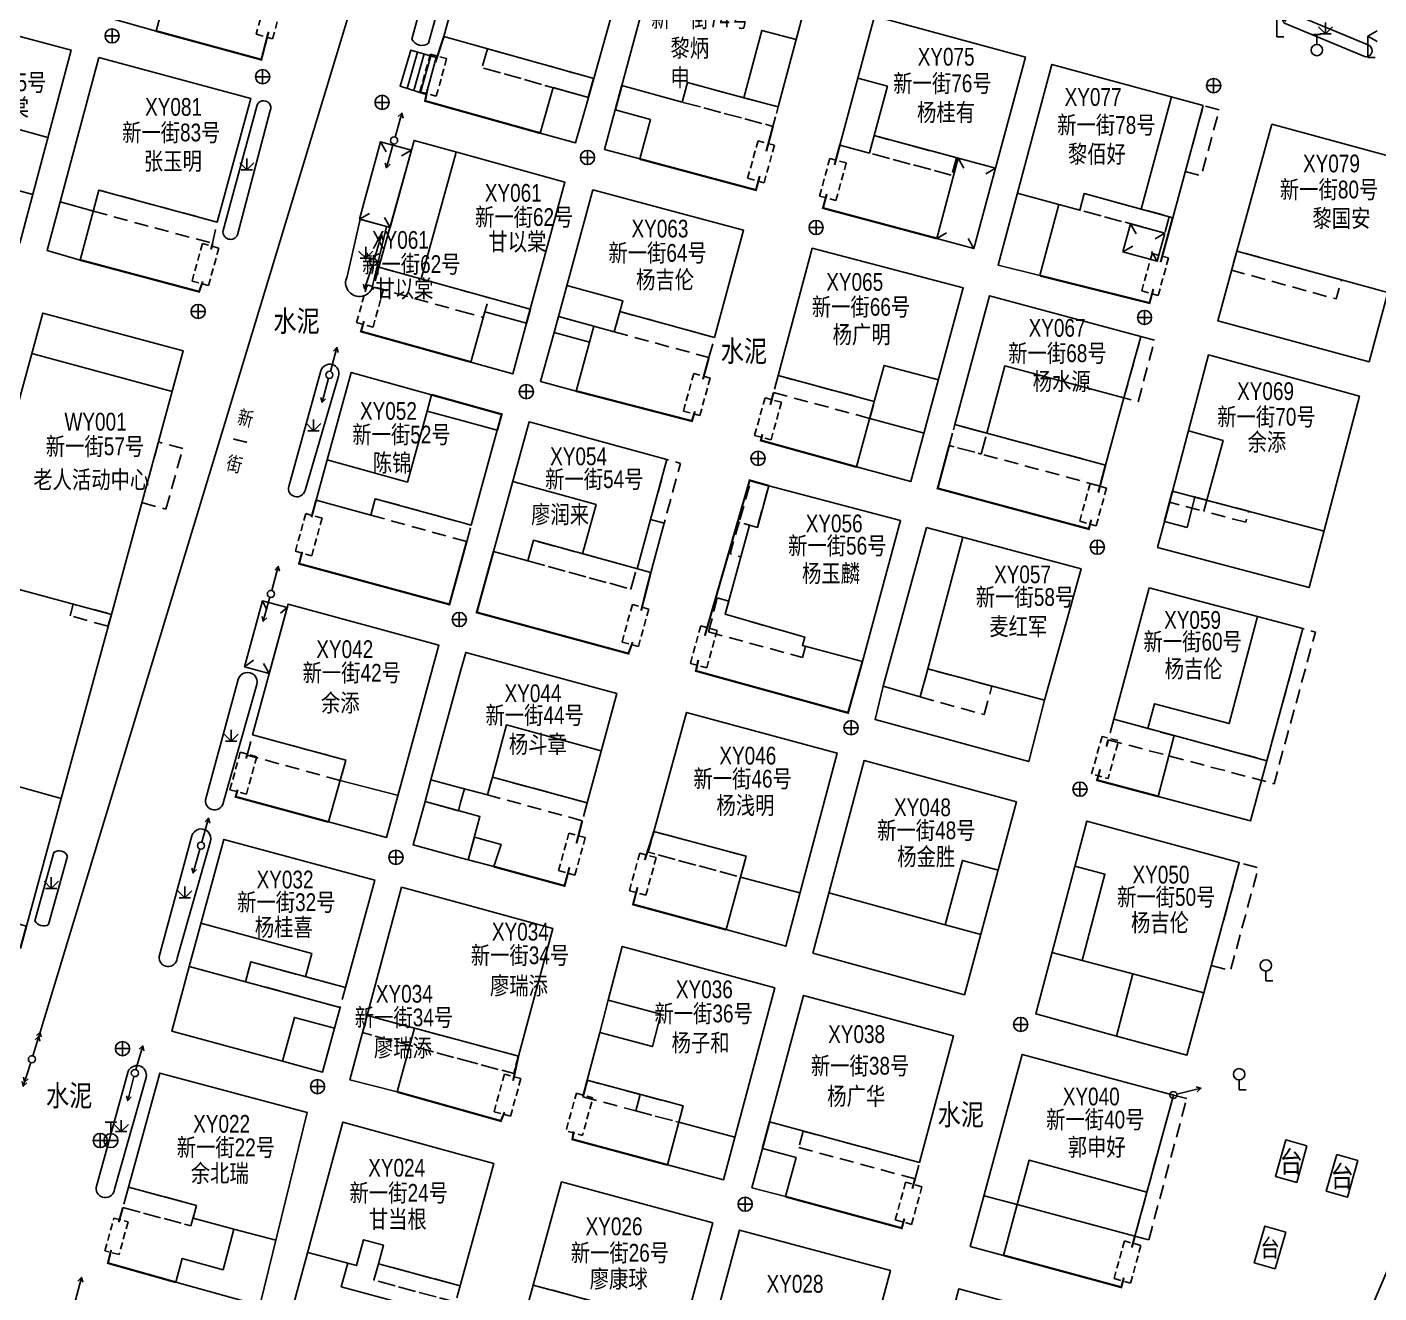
# Model space of a CAD drawing. Extents: x 396500 to 398250, y 1005980 to 1008200.
# Drawn here: x 396969.4 to 397064.8, y 1006210.1 to 1006299.3 of the extents above; entities that cross this region are included whole.
import ezdxf
from ezdxf.enums import TextEntityAlignment as Align

# ---------------------------------------------------------------- set-up
doc = ezdxf.new("R2010")
doc.units = 0
doc.header["$LTSCALE"] = 0.5
for name, pattern in [('X32', [1.5, 1, -0.5]), ('X39', [3, 2.5, -0.5]), ('X5', [3, 2, -1])]:
    doc.linetypes.add(name, pattern=pattern)
doc.layers.get('0').update_dxf_attribs({"linetype": 'CONTINUOUS'})
doc.layers.add('ASSIST', color=7, linetype='CONTINUOUS', plot=False)
for name, color, linetype in [('DLDW', 11, 'CONTINUOUS'), ('DLSS', 4, 'CONTINUOUS'), ('GXYZ', 2, 'CONTINUOUS'), ('JMD', 6, 'CONTINUOUS'), ('ZBTZ', 3, 'CONTINUOUS'), ('权属人', 160, 'CONTINUOUS'), ('编号', 90, 'CONTINUOUS'), ('门牌号', 1, 'CONTINUOUS')]:
    doc.layers.add(name, color=color, linetype=linetype)
doc.styles.add('细等线体', font='长等线体_0.TTF', dxfattribs={"width": 0.8})
doc.linetypes.add('1161', pattern='A,0,[149,AAA.SHX,S=0.15,R=0,X=0,Y=0],-1.6', length=1.6)
doc.linetypes.add('443', pattern='A,5,[169,AAA.SHX,S=0.83,R=0,X=0,Y=0],5', length=10)

# ---------------------------------------------------------------- blocks, each defined once
blk = doc.blocks.new('gc043')
for p, q in [((-1, 0), (1, 0)), ((0, -1), (0, 1))]:
    blk.add_line(p, q)
blk.add_circle((0, 0), 1)
blk = doc.blocks.new('gc133')
for p, q in [((-0.8, 2.6), (0.8, 2.6)), ((0, 1), (0, 2.6)), ((-1, 0), (1, 0))]:
    blk.add_line(p, q)
blk.add_circle((0, 0), 1)
blk = doc.blocks.new('gc013b')
at = {"linetype": 'Continuous'}
blk.add_line((0.5, 0), (4, 0), dxfattribs=at)
at = {"linetype": 'Continuous', "flags": 128}
blk.add_lwpolyline([(3.39, 0.35), (4, 0), (3.39, -0.35)], dxfattribs=at)
blk = doc.blocks.new('gc170')
at = {"linetype": 'Continuous'}
blk.add_circle((0, 0), 0.5, dxfattribs=at)
blk = doc.blocks.new('gc013a')
at = {"linetype": 'Continuous'}
blk.add_line((0.5, 0), (4, 0), dxfattribs=at)
at = {"linetype": 'Continuous', "flags": 128}
for points in [[(2.77, 0.35), (3.38, 0), (2.77, -0.35)], [(3.39, 0.35), (4, 0), (3.39, -0.35)]]:
    blk.add_lwpolyline(points, dxfattribs=at)
blk = doc.blocks.new('gc124')
for p, q in [((-1, 1), (0, 0)), ((-0.8, 0), (0.8, 0)), ((0, 0), (0, 1.6)), ((0, 0), (1, 1))]:
    blk.add_line(p, q)
blk = doc.blocks.new('gc134')
for p, q in [((-0.5, 2.2), (0.5, 2.2)), ((0, 0.8), (0, 2.2))]:
    blk.add_line(p, q)
blk.add_circle((0, 0), 0.8)
blk = doc.blocks.new('gc052')
for p, q in [((0, 3), (1.3, 3.75)), ((0, 3), (1.3, 2.25)), ((0, 0), (0, 3)), ((1, 0), (0, 0))]:
    blk.add_line(p, q)
blk = doc.blocks.new('gc145')
for p, q in [((0, 0), (0, 1.4)), ((1, 0), (0, 0))]:
    blk.add_line(p, q)
blk.add_circle((0, 2.2), 0.8)

msp = doc.modelspace()

# ---------------------------------------------------------------- linework, layer by layer
at = {"layer": 'ASSIST', "linetype": 'Continuous', "flags": 128}
msp.add_lwpolyline([(396997.567, 1006294.602), (396995.743, 1006295.169), (396996.493, 1006297.72), (396998.277, 1006297.204)], close=True, dxfattribs=at)
msp.add_lwpolyline([(397076.396, 1006254.364), (397075.329, 1006241.507), (397074.075, 1006235.675), (397071.028, 1006224.946), (397060.411, 1006200)], dxfattribs=at)
at = {"layer": 'DLDW', "linetype": 'Continuous', "flags": 128}
for points in [[(397059.702, 1006220.456), (397058.212, 1006220.87), (397057.492, 1006218.277), (397058.985, 1006217.863)], [(397061.821, 1006219.841), (397061.072, 1006217.252), (397062.562, 1006216.821), (397063.294, 1006219.415)], [(397057.475, 1006211.768), (397055.984, 1006212.199), (397056.733, 1006214.788), (397058.207, 1006214.362)]]:
    msp.add_lwpolyline(points, close=True, dxfattribs=at)
at = {"layer": 'GXYZ', "linetype": 'Continuous'}
msp.add_line((396970.332, 1006228.468), (396995.579, 1006311.724), dxfattribs=at)
at = {"layer": 'JMD', "linetype": 'Continuous'}
for p, q in [((396995.743, 1006295.169), (396996.493, 1006297.72)), ((396996.221, 1006295.021), (396996.96, 1006297.585)), ((396996.698, 1006294.872), (396997.427, 1006297.45)), ((396997.176, 1006294.724), (396997.894, 1006297.315)), ((396994.355, 1006291.255), (396994.751, 1006290.56)), ((396996.521, 1006290.656), (396995.825, 1006290.261)), ((397035.105, 1006290.096), (397035.505, 1006289.403)), ((397037.738, 1006289.389), (397037.045, 1006288.99)), ((396992.872, 1006285.811), (396993.567, 1006286.207)), ((396995.016, 1006285.218), (396994.622, 1006285.914)), ((397033.588, 1006284.441), (397034.281, 1006284.84)), ((397047.259, 1006285.471), (397047.656, 1006284.777)), ((397049.681, 1006284.813), (397048.987, 1006284.415)), ((397036.211, 1006283.731), (397035.812, 1006284.425)), ((397046.721, 1006283.493), (397047.415, 1006283.89)), ((397049.143, 1006282.834), (397048.746, 1006283.528)), ((396986.01, 1006258.88), (396986.27, 1006258.349)), ((396987.752, 1006258.408), (396987.285, 1006258.018)), ((396984.739, 1006254.238), (396985.394, 1006254.697)), ((396986.492, 1006253.762), (396986.094, 1006254.457))]:
    msp.add_line(p, q, dxfattribs=at)
at = {"layer": 'JMD', "linetype": 'Continuous', "flags": 128}
for points in [[(396978.784, 1006313.569), (396975.261, 1006299.972), (396978.508, 1006299.069), (396979.74, 1006303.657), (396980.378, 1006303.486), (396980.641, 1006304.436), (396987.446, 1006302.614), (396989.437, 1006310.738)], [(397011.372, 1006295.227), (397015.629, 1006294.058), (397015.999, 1006295.434), (397019.985, 1006294.363), (397022.399, 1006293.714), (397023.672, 1006298.469), (397024.455, 1006301.394), (397013.791, 1006304.231)], [(396961.85, 1006300.568), (396960.616, 1006296.128), (396961.775, 1006295.819), (396960.439, 1006291.011), (396967.026, 1006289.243), (396965.86, 1006284.9), (396968.89, 1006284.099), (396972.521, 1006297.727)], [(397028.022, 1006295.735), (397026.752, 1006291.03), (397028.837, 1006290.465), (397029.168, 1006291.692), (397037.738, 1006289.389), (397039.861, 1006297.232), (397029.202, 1006300.108)], [(396974.474, 1006297.207), (396970.821, 1006283.582), (396973.158, 1006282.92), (396974.474, 1006287.851), (396982.824, 1006285.592), (396985.185, 1006294.32)], [(397052.391, 1006293.822), (397050.237, 1006285.905), (397043.998, 1006287.602), (397043.685, 1006286.444), (397042.212, 1006286.839), (397040.865, 1006281.819), (397037.912, 1006282.563), (397041.709, 1006296.713)], [(397006.515, 1006295.078), (397009.008, 1006294.38), (397008.113, 1006291.189), (397005.615, 1006291.868)], [(397013.393, 1006292.826), (397010.91, 1006293.508), (397010.158, 1006290.708), (397012.63, 1006290.047)], [(397057.224, 1006292.505), (397067.862, 1006289.613), (397065.412, 1006280.621), (397054.761, 1006283.551)], [(397017.911, 1006277.458), (397011.223, 1006279.284), (397010.835, 1006277.861), (397006.894, 1006278.937), (397009.329, 1006287.859), (397019.96, 1006285.02)], [(397047.259, 1006285.471), (397049.681, 1006284.813), (397049.143, 1006282.834), (397046.721, 1006283.493)], [(397022.395, 1006274.772), (397029.182, 1006272.939), (397027.936, 1006268.325), (397031.768, 1006267.306), (397035.457, 1006280.959), (397024.806, 1006283.75)], [(397065.412, 1006280.621), (397064.085, 1006275.747), (397053.408, 1006278.636), (397054.761, 1006283.551)], [(397034.862, 1006271.313), (397037.122, 1006270.706), (397045.494, 1006268.457), (397046.797, 1006273.193), (397047.991, 1006277.532), (397037.303, 1006280.401)], [(396965.451, 1006260.59), (396975.367, 1006257.928), (396980.427, 1006276.518), (396970.512, 1006279.174)], [(397004.642, 1006278.461), (397001.705, 1006279.275), (397000.721, 1006275.726), (397003.669, 1006274.891)], [(397009.388, 1006278.256), (397009.081, 1006277.132), (397006.587, 1006277.813), (397006.894, 1006278.937)], [(397006.587, 1006277.813), (397009.081, 1006277.132), (397008.138, 1006273.679), (397005.639, 1006274.34)], [(397050.216, 1006266.607), (397051.807, 1006266.19), (397051.249, 1006264.062), (397049.653, 1006264.48), (397049.167, 1006262.644), (397059.873, 1006259.829), (397063.406, 1006273.314), (397052.763, 1006276.23)], [(397013.413, 1006260.882), (397005.129, 1006263.158), (397004.731, 1006261.708), (397002.32, 1006262.37), (397004.83, 1006271.505), (397014.551, 1006268.842), (397013.395, 1006264.621), (397014.359, 1006264.356)], [(397021.731, 1006267), (397020.931, 1006264.064), (397020.375, 1006264.216), (397018.656, 1006257.941), (397024.279, 1006256.321), (397024.112, 1006255.741), (397028.347, 1006254.612), (397031.039, 1006264.559)], [(397032.87, 1006264.047), (397029.816, 1006252.875), (397032.417, 1006252.109), (397032.949, 1006254.091), (397041.199, 1006251.874), (397043.777, 1006261.137)], [(397048.585, 1006259.801), (397046.077, 1006250.531), (397050.35, 1006249.375), (397049.215, 1006245.089), (397055.722, 1006243.364), (397059.421, 1006256.933)], [(396985.316, 1006249.429), (396991.909, 1006247.647), (396990.665, 1006243.293), (396994.765, 1006242.198), (396998.471, 1006255.755), (396987.819, 1006258.655)], [(397029.816, 1006252.875), (397029.233, 1006250.514), (397040.083, 1006247.548), (397041.199, 1006251.874), (397032.949, 1006254.091), (397032.417, 1006252.109)], [(397013.633, 1006242.612), (397020.137, 1006240.879), (397018.731, 1006235.695), (397022.938, 1006234.526), (397026.569, 1006248.149), (397015.93, 1006251.019)], [(396960.062, 1006243.982), (396961.109, 1006247.92), (396971.823, 1006244.946), (396969.362, 1006235.934), (396965.494, 1006236.99), (396965.826, 1006238.207), (396959.022, 1006240.066)], [(397024.842, 1006234.033), (397035.542, 1006231.104), (397039.215, 1006244.719), (397028.461, 1006247.617)], [(397046.264, 1006228.19), (397047.422, 1006232.57), (397052.435, 1006231.244), (397054.932, 1006240.428), (397044.17, 1006243.351), (397040.574, 1006229.749)], [(396980.847, 1006233.105), (396984.816, 1006232.024), (396985.198, 1006233.423), (396991.874, 1006231.604), (396993.94, 1006239.189), (396983.302, 1006242.052)], [(397000.973, 1006242.218), (397002.85, 1006241.71), (397002.348, 1006240.139), (397000.54, 1006240.62)], [(397008.931, 1006225.069), (397015.693, 1006223.266), (397014.584, 1006219.105), (397018.546, 1006218.05), (397022.157, 1006231.597), (397011.387, 1006234.495), (397010.403, 1006230.721), (397009.808, 1006228.437)], [(396991.493, 1006230.205), (396991.094, 1006228.74), (396988.272, 1006229.509), (396987.428, 1006226.409), (396979.628, 1006228.534), (396980.847, 1006233.105)], [(397052.435, 1006231.244), (397047.422, 1006232.57), (397046.264, 1006228.19), (397051.24, 1006226.843)], [(397021.792, 1006222.131), (397024.186, 1006231.051), (397034.761, 1006228.206), (397032.365, 1006219.277)], [(396988.272, 1006229.509), (396991.094, 1006228.74), (396990.253, 1006225.653), (396987.428, 1006226.409)], [(397035.935, 1006213.343), (397038.303, 1006212.723), (397039.255, 1006216.301), (397047.572, 1006214.087), (397050.285, 1006224.029), (397039.614, 1006226.897)], [(396976.57, 1006217.535), (396981.356, 1006216.243), (396981.117, 1006215.354), (396984.008, 1006214.581), (396983.24, 1006211.711), (396980.346, 1006212.499), (396979.895, 1006210.829), (396985.82, 1006209.178), (396989.175, 1006222.798), (396978.779, 1006225.578)], [(397021.292, 1006220.266), (397023.667, 1006219.626), (397022.922, 1006216.863), (397020.549, 1006217.494)], [(397017.79, 1006215.017), (397007.121, 1006217.907), (397005.115, 1006210.625), (397011.864, 1006208.801), (397011.296, 1006206.699), (397004.538, 1006208.526), (397003.469, 1006204.245), (397014.124, 1006201.453)], [(397017.073, 1006204.817), (397019.682, 1006214.511), (397030.333, 1006211.655), (397027.721, 1006201.951)]]:
    msp.add_lwpolyline(points, close=True, dxfattribs=at)
for points in [[(397000, 1006298.351), (397009.384, 1006295.721), (397011.907, 1006304.723), (397001.254, 1006307.594), (397000, 1006303.008)], [(397000, 1006303.008), (396998.817, 1006298.683), (397000, 1006298.351)], [(397023.672, 1006298.469), (397021.249, 1006299.113), (397019.985, 1006294.363)], [(396996.493, 1006297.72), (396998.277, 1006297.204)], [(396997.567, 1006294.602), (396995.743, 1006295.169)], [(397028.022, 1006295.735), (397030.108, 1006295.17), (397029.168, 1006291.692)], [(397050.16, 1006294.426), (397048.008, 1006286.511)], [(396970.879, 1006291.562), (396963.498, 1006293.614), (396962.613, 1006290.427)], [(397000, 1006280.808), (396994.238, 1006282.405), (396996.715, 1006291.356), (397000, 1006290.445)], [(396999.685, 1006290.533), (396997.204, 1006281.583)], [(397000, 1006290.445), (397007.354, 1006288.406), (397004.911, 1006279.447), (397000, 1006280.808)], [(396969.809, 1006287.55), (396966.789, 1006288.361)], [(397042.212, 1006286.839), (397039.271, 1006287.628)], [(396971.744, 1006287.024), (396974.088, 1006286.354)], [(397011.223, 1006279.284), (397011.43, 1006280.041), (397007.489, 1006281.117)], [(396979.644, 1006273.642), (396969.74, 1006276.338)], [(397029.182, 1006272.939), (397029.869, 1006275.482), (397033.706, 1006274.477)], [(397046.797, 1006273.193), (397038.396, 1006275.45), (397037.122, 1006270.706)], [(397000, 1006264.429), (396993.979, 1006266.086), (396993.66, 1006264.928), (396989.803, 1006265.988), (396990.582, 1006268.817), (396992.282, 1006274.995), (396997.954, 1006273.415), (396997.639, 1006272.269), (397000, 1006271.62)], [(396997.639, 1006272.269), (396996.26, 1006267.255), (396990.582, 1006268.817)], [(397000, 1006271.62), (397002.583, 1006270.909), (397000.744, 1006264.224), (397000, 1006264.429)], [(397032.689, 1006270.712), (397028.86, 1006271.747)], [(397051.342, 1006270.861), (397053.789, 1006270.19), (397052.634, 1006265.974)], [(397003.673, 1006267.292), (397009.555, 1006265.676), (397008.601, 1006262.205)], [(397060.914, 1006263.804), (397051.807, 1006266.19)], [(397013.395, 1006264.621), (397012.449, 1006261.147)], [(397035.424, 1006263.366), (397032.949, 1006254.091)], [(397056.218, 1006257.781), (397054.218, 1006250.224), (397048.951, 1006251.628), (397048.491, 1006249.878)], [(397000, 1006245.703), (397001.902, 1006245.196), (397002.24, 1006246.453), (397008.92, 1006244.635), (397011.021, 1006252.355), (397000.362, 1006255.242), (397000, 1006253.92)], [(397000, 1006253.92), (396997.904, 1006246.261), (397000, 1006245.703)], [(397009.919, 1006248.303), (397003.229, 1006250.133), (397002.24, 1006246.453)], [(397056.879, 1006247.608), (397050.35, 1006249.375)], [(396995.612, 1006245.156), (396991.507, 1006246.214)], [(397000, 1006245.703), (396997.904, 1006246.261), (396997.488, 1006244.725), (396999.843, 1006244.081), (397000, 1006244.654)], [(397000, 1006245.703), (396997.904, 1006246.261), (396997.488, 1006244.725), (396999.843, 1006244.081), (397000, 1006244.654)], [(397000, 1006244.654), (397000.267, 1006245.632), (397000, 1006245.703)], [(397000, 1006240.766), (396996.643, 1006241.678), (396997.488, 1006244.725), (397000, 1006244.038)], [(397000, 1006244.038), (397001.364, 1006243.666), (397000.54, 1006240.62), (397000, 1006240.766)], [(397037.912, 1006239.89), (397035.405, 1006240.577), (397034.181, 1006236.039), (397025.975, 1006238.285)], [(397043.846, 1006233.515), (397045.456, 1006239.606), (397043.329, 1006240.168)], [(397023.938, 1006238.279), (397019.742, 1006239.397)], [(397000, 1006237.551), (396995.837, 1006238.679), (396992.186, 1006225.099), (396995.53, 1006224.249), (396996.738, 1006228.744), (397000, 1006227.868)], [(397000, 1006227.868), (397004.073, 1006226.773), (397006.513, 1006235.786), (397000, 1006237.551)], [(396981.68, 1006236.142), (396989.499, 1006234.013), (396989.052, 1006232.373)], [(397034.181, 1006236.039), (397036.688, 1006235.352)], [(397047.422, 1006232.57), (397041.719, 1006234.078)], [(397010.403, 1006230.721), (397014.123, 1006229.729), (397013.528, 1006227.446), (397009.808, 1006228.437)], [(396993.407, 1006229.64), (396996.738, 1006228.744)], [(397000, 1006219.846), (396991.693, 1006222.124), (396988.029, 1006208.552), (396995.384, 1006206.567), (396996.119, 1006209.289), (396991.581, 1006210.514), (396992.03, 1006212.176), (396992.657, 1006212.006), (396993.147, 1006213.82), (396994.552, 1006213.441), (396994.193, 1006212.131), (396999.973, 1006210.57), (397000, 1006210.667)], [(397019.346, 1006221.051), (397015.384, 1006222.107)], [(397000, 1006210.667), (397002.335, 1006219.205), (397000, 1006219.846)], [(397036.928, 1006216.921), (397039.255, 1006216.301), (397040.097, 1006219.43), (397048.419, 1006217.191)], [(396986.957, 1006213.793), (396984.008, 1006214.581)], [(396992.03, 1006212.176), (396989.213, 1006212.936)], [(397036.909, 1006200), (397035.115, 1006200.482), (397032.701, 1006201.13), (397033.714, 1006204.955), (397035.146, 1006210.36), (397045.83, 1006207.475), (397043.823, 1006200)]]:
    msp.add_lwpolyline(points, dxfattribs=at)
at = {"layer": 'JMD', "linetype": 'X32'}
for points in [[(396985.573, 1006298.836), (396986.73, 1006298.517), (396987.431, 1006301.056), (396987.064, 1006301.163), (396986.274, 1006301.375)], [(396997.124, 1006294.792), (396998.281, 1006294.473), (396999.012, 1006297.122), (396997.856, 1006297.441)], [(397020.248, 1006288.685), (397021.405, 1006288.366), (397022.137, 1006291.015), (397020.98, 1006291.335)], [(397025.317, 1006287.433), (397026.474, 1006287.114), (397027.206, 1006289.763), (397026.049, 1006290.083)], [(396981.05, 1006281.434), (396982.207, 1006281.115), (396982.938, 1006283.764), (396981.782, 1006284.084)], [(397048.052, 1006280.735), (397049.209, 1006280.416), (397049.941, 1006283.065), (397048.784, 1006283.385)], [(396992.662, 1006278.511), (396993.818, 1006278.191), (396994.55, 1006280.84), (396993.393, 1006281.16)], [(397015.715, 1006272.269), (397016.872, 1006271.949), (397017.604, 1006274.598), (397016.447, 1006274.918)], [(397020.741, 1006270.554), (397021.898, 1006270.234), (397022.63, 1006272.884), (397021.473, 1006273.203)], [(397043.676, 1006264.501), (397044.833, 1006264.182), (397045.565, 1006266.831), (397044.408, 1006267.151)], [(396988.337, 1006262.383), (396989.494, 1006262.063), (396990.225, 1006264.712), (396989.069, 1006265.032)], [(397011.383, 1006255.972), (397012.54, 1006255.653), (397013.271, 1006258.302), (397012.115, 1006258.621)], [(397016.206, 1006254.471), (397017.363, 1006254.152), (397018.095, 1006256.801), (397016.938, 1006257.121)], [(396983.724, 1006245.562), (396984.88, 1006245.242), (396985.612, 1006247.891), (396984.455, 1006248.211)], [(397006.905, 1006239.858), (397008.062, 1006239.538), (397008.794, 1006242.188), (397007.637, 1006242.507)], [(397011.906, 1006238.442), (397013.062, 1006238.122), (397013.794, 1006240.771), (397012.638, 1006241.091)], [(397002.358, 1006222.856), (397003.515, 1006222.536), (397004.247, 1006225.186), (397003.09, 1006225.505)], [(397030.658, 1006215.229), (397031.815, 1006214.91), (397032.547, 1006217.559), (397031.39, 1006217.878)], [(396975.9, 1006212.773), (396974.906, 1006213.044), (396975.537, 1006215.351), (396976.531, 1006215.079)], [(397046.101, 1006211.086), (397047.258, 1006210.767), (397047.99, 1006213.416), (397046.833, 1006213.736)]]:
    msp.add_lwpolyline(points, close=True, dxfattribs=at)
at = {"layer": 'JMD', "color": 6, "linetype": '443', "const_width": 0.15, "flags": 128}
for points in [[(396978.508, 1006299.069), (396985.936, 1006297.051), (396986.446, 1006299.014)], [(396998.817, 1006298.683), (396998.218, 1006296.862)], [(397009.008, 1006294.38), (397009.384, 1006295.721)], [(397011.372, 1006295.227), (397010.91, 1006293.508)], [(396997.661, 1006294.961), (396997.493, 1006294.139), (397000, 1006293.438)], [(397021.562, 1006290.584), (397022.033, 1006292.346)], [(397026.752, 1006291.03), (397026.377, 1006289.626)], [(397012.63, 1006290.047), (397020.832, 1006287.853), (397021.097, 1006288.844)], [(397025.829, 1006287.578), (397025.563, 1006286.583), (397033.588, 1006284.441)], [(397049.384, 1006282.768), (397050.237, 1006285.905)], [(396982.391, 1006283.667), (396982.5, 1006284.093)], [(396973.158, 1006282.92), (396981.546, 1006280.687), (396981.809, 1006281.41)], [(397040.865, 1006281.819), (397048.599, 1006279.883), (397048.87, 1006280.877)], [(396993.854, 1006281.015), (396993.791, 1006280.835)], [(397004.642, 1006278.461), (397004.911, 1006279.447)], [(396993.174, 1006278.612), (396992.97, 1006277.88), (397000, 1006275.926)], [(397000, 1006275.926), (397000.721, 1006275.726)], [(397017.094, 1006274.506), (397017.511, 1006276.039)], [(397008.138, 1006273.679), (397016.316, 1006271.563), (397016.527, 1006272.249)], [(397022.079, 1006273.578), (397021.85, 1006272.712)], [(397002.583, 1006270.909), (397002.897, 1006272.037), (397000, 1006272.844)], [(397021.28, 1006270.628), (397021.183, 1006270.192), (397027.936, 1006268.325)], [(397034.467, 1006269.843), (397033.653, 1006266.813), (397044.314, 1006263.949), (397044.489, 1006264.606)], [(397044.985, 1006266.515), (397045.494, 1006268.457)], [(397021.731, 1006267), (397020.389, 1006267.378), (397017.226, 1006256.421)], [(397050.216, 1006266.607), (397049.653, 1006264.48)], [(396989.803, 1006265.988), (396989.478, 1006264.776)], [(397000, 1006261.517), (397000.426, 1006263.067)], [(396988.82, 1006262.341), (396988.603, 1006261.5), (396999.206, 1006258.63), (397000, 1006261.517)], [(397002.32, 1006262.37), (397001.134, 1006258.066), (397011.833, 1006255.164), (397012.133, 1006255.968)], [(397012.735, 1006258.188), (397013.413, 1006260.882)], [(397016.765, 1006254.716), (397016.601, 1006253.939), (397027.329, 1006250.984), (397028.347, 1006254.612)], [(397045.687, 1006249.083), (397045.557, 1006248.603)], [(396984.929, 1006248.009), (396984.864, 1006247.769)], [(397045.116, 1006247.002), (397044.899, 1006246.236), (397049.215, 1006245.089)], [(396984.266, 1006245.566), (396984.128, 1006245.062), (396990.665, 1006243.293)], [(397008.169, 1006241.773), (397008.579, 1006243.379)], [(397013.633, 1006242.612), (397012.99, 1006240.605)], [(397002.348, 1006240.139), (397007.328, 1006238.782), (397007.679, 1006240.095)], [(397012.479, 1006238.688), (397012.163, 1006237.473), (397018.731, 1006235.695)], [(396968.93, 1006234.352), (396969.362, 1006235.934)], [(397003.699, 1006225.04), (397004.073, 1006226.773)], [(397008.931, 1006225.069), (397008.628, 1006223.907)], [(396995.53, 1006224.249), (397000, 1006222.995)], [(397000, 1006222.995), (397002.835, 1006222.2), (397003.096, 1006222.825)], [(397021.792, 1006222.131), (397021.292, 1006220.266)], [(397007.966, 1006221.46), (397007.89, 1006220.903), (397014.584, 1006219.105)], [(397031.869, 1006217.426), (397032.054, 1006218.118)], [(397022.922, 1006216.863), (397031.122, 1006214.641), (397031.303, 1006215.319)], [(396976.167, 1006216.092), (396975.88, 1006215.063)], [(397047.348, 1006213.273), (397047.574, 1006214.086)], [(396975.338, 1006213.1), (396975.116, 1006212.174), (396979.895, 1006210.829)], [(397038.303, 1006212.723), (397046.606, 1006210.474), (397046.789, 1006211.15)]]:
    msp.add_lwpolyline(points, dxfattribs=at)
at = {"layer": 'JMD', "linetype": 'X39', "flags": 128}
for points in [[(397001.889, 1006297.822), (397001.513, 1006296.48), (397009.008, 1006294.38), (397009.384, 1006295.721)], [(397015.999, 1006295.434), (397015.629, 1006294.058), (397022.033, 1006292.346), (397022.399, 1006293.714)], [(397029.166, 1006291.692), (397028.837, 1006290.465), (397034.654, 1006288.891), (397034.989, 1006290.128)], [(397043.998, 1006287.602), (397043.685, 1006286.444), (397049.681, 1006284.813), (397049.996, 1006285.971)], [(397036.727, 1006269.236), (397037.122, 1006270.706), (397034.862, 1006271.313), (397034.467, 1006269.843)], [(397019.742, 1006239.397), (397020.137, 1006240.879), (397013.633, 1006242.612), (397013.233, 1006241.153)], [(397012.348, 1006222.916), (397012.657, 1006224.075), (397015.693, 1006223.266), (397015.384, 1006222.107)], [(396976.57, 1006217.535), (396976.173, 1006216.09), (396980.97, 1006214.807), (396981.356, 1006216.243)], [(396994.193, 1006212.131), (396993.88, 1006210.973), (396999.657, 1006209.413), (396999.973, 1006210.57)], [(397005.115, 1006210.625), (397004.629, 1006208.86), (397011.386, 1006207.034), (397011.864, 1006208.801)]]:
    msp.add_lwpolyline(points, close=True, dxfattribs=at)
at = {"layer": 'JMD', "color": 6, "linetype": '443', "flags": 128}
for points in [[(397000, 1006293.438, 0.15, 0.15, 0), (397005.615, 1006291.868, 0, 0, 0)], [(397000, 1006272.844, 0.15, 0.15, 0), (396997.954, 1006273.415, 0, 0, 0)]]:
    msp.add_lwpolyline(points, format="xyseb", dxfattribs=at)
at = {"layer": 'JMD', "linetype": 'X5', "flags": 128}
for points in [[(397053.514, 1006293.516), (397052.391, 1006293.822), (397051.122, 1006289.158), (397052.244, 1006288.853)], [(397062.137, 1006281.522), (397054.761, 1006283.551), (397054.389, 1006282.202), (397061.765, 1006280.172)], [(397046.797, 1006273.193), (397047.991, 1006277.532), (397048.957, 1006277.273), (397047.791, 1006272.927)], [(397014.359, 1006264.356), (397013.395, 1006264.621), (397014.551, 1006268.842), (397015.51, 1006268.579)], [(397020.931, 1006264.064), (397020.375, 1006264.216), (397019.646, 1006264.434), (397020.491, 1006267.37), (397021.731, 1006267)], [(397052.634, 1006265.974), (397050.217, 1006266.613), (397050.011, 1006265.834), (397052.431, 1006265.2)], [(397055.391, 1006264.424), (397052.431, 1006265.2), (397052.634, 1006265.974), (397055.594, 1006265.198)], [(397020.375, 1006264.216), (397019.765, 1006261.99), (397019.003, 1006262.2), (397019.646, 1006264.434)], [(397046.077, 1006250.531), (397045.686, 1006249.083), (397057.385, 1006245.983), (397060.298, 1006256.669), (397059.421, 1006256.933), (397056.879, 1006247.608)], [(397052.96, 1006233.174), (397054.31, 1006232.807), (397056.283, 1006240.061), (397054.932, 1006240.428)], [(396984.816, 1006232.024), (396991.493, 1006230.205), (396991.874, 1006231.604), (396985.198, 1006233.423)]]:
    msp.add_lwpolyline(points, close=True, dxfattribs=at)
at = {"layer": 'JMD', "linetype": 'Continuous'}
for points in [[(396996.521, 1006290.656), (396994.355, 1006291.255), (396992.872, 1006285.811), (396995.016, 1006285.218)], [(397033.588, 1006284.441), (397035.105, 1006290.096), (397037.738, 1006289.389), (397036.211, 1006283.731)], [(396984.739, 1006254.238), (396986.492, 1006253.762), (396987.752, 1006258.408), (396986.01, 1006258.88)]]:
    msp.add_lwpolyline(points, close=True, dxfattribs=at)
at = {"layer": 'JMD', "linetype": 'X5'}
for points in [[(396974.088, 1006286.354), (396982.5, 1006284.093), (396982.824, 1006285.592), (396974.474, 1006287.851)], [(397010.835, 1006277.861), (397017.511, 1006276.039), (397017.911, 1006277.458), (397011.223, 1006279.284)], [(397022.395, 1006274.772), (397022.079, 1006273.578), (397028.86, 1006271.747), (397029.182, 1006272.939)], [(397045.494, 1006268.457), (397045.122, 1006266.981), (397036.727, 1006269.236), (397037.122, 1006270.706)], [(396979.208, 1006265.346), (396980.389, 1006269.618), (396978.676, 1006270.085), (396977.512, 1006265.808)], [(397024.106, 1006254.894), (397024.318, 1006255.686), (397024.112, 1006255.741), (397024.279, 1006256.321), (397018.656, 1006257.941), (397018.911, 1006258.869), (397018.106, 1006259.089), (397017.49, 1006256.687)], [(396975.367, 1006257.928), (396975.098, 1006257.096), (396972.452, 1006257.837), (396972.67, 1006258.652)], [(397032.417, 1006252.109), (397036.927, 1006250.858), (397037.483, 1006252.872), (397032.949, 1006254.091)], [(396991.507, 1006246.214), (396984.929, 1006248.009), (396985.316, 1006249.429), (396991.909, 1006247.647)], [(397008.92, 1006244.635), (397008.579, 1006243.379), (397001.902, 1006245.196), (397002.24, 1006246.453)], [(397008.931, 1006225.069), (397008.628, 1006223.907), (397012.348, 1006222.916), (397012.657, 1006224.075)], [(397047.571, 1006214.086), (397048.541, 1006213.822), (397051.222, 1006223.777), (397050.285, 1006224.029)], [(397024.17, 1006221.489), (397023.858, 1006220.33), (397032.054, 1006218.118), (397032.365, 1006219.277)]]:
    msp.add_lwpolyline(points, close=True, dxfattribs=at)
for points in [[(397000, 1006280.808), (396994.238, 1006282.405), (396993.854, 1006281.015), (397000, 1006279.311)], [(397000, 1006279.311), (397001.593, 1006278.87), (397001.978, 1006280.26), (397000, 1006280.808)], [(397000, 1006264.429), (396993.979, 1006266.086), (396993.66, 1006264.928), (397000, 1006263.184)], [(397000, 1006263.184), (397000.426, 1006263.067), (397000.744, 1006264.224), (397000, 1006264.429)]]:
    msp.add_lwpolyline(points, dxfattribs=at)
at = {"layer": 'JMD', "linetype": 'X39'}
msp.add_lwpolyline([(397004.731, 1006261.708), (397012.011, 1006259.707), (397012.409, 1006261.158), (397005.129, 1006263.158)], close=True, dxfattribs=at)
at = {"layer": 'JMD', "linetype": 'X32', "flags": 128}
for points in [[(397045.248, 1006249.327), (397044.516, 1006246.678), (397045.673, 1006246.359), (397046.405, 1006249.008)], [(397008.167, 1006224.153), (397009.323, 1006223.834), (397008.592, 1006221.184), (397007.435, 1006221.504)]]:
    msp.add_lwpolyline(points, close=True, dxfattribs=at)
at = {"layer": 'JMD', "linetype": 'X39', "flags": 128}
for points in [[(397000, 1006227.868), (396993.407, 1006229.64), (396993.082, 1006228.43), (397000, 1006226.557)], [(397000, 1006226.557), (397003.74, 1006225.545), (397004.073, 1006226.773), (397000, 1006227.868)]]:
    msp.add_lwpolyline(points, dxfattribs=at)
at = {"layer": 'ZBTZ', "linetype": '1161'}
for points in [[(397000.236, 1006307.306), (396997.737, 1006298.219, -0.489813), (396996.552, 1006298.504), (396999.014, 1006307.591, -0.398477)], [(397058.28, 1006299.549), (397063.711, 1006297.287, 1.088969), (397063.956, 1006298.108), (397058.566, 1006300.356, 1.052386)], [(396985.617, 1006293.77), (396983.233, 1006284.991, 0.873244), (396984.246, 1006284.69), (396986.559, 1006293.458, 1.097432)], [(396991.984, 1006281.746), (396992.919, 1006285.799), (396994.757, 1006285.29), (396993.735, 1006280.885, -1)], [(396987.867, 1006266.956), (396990.14, 1006275.102, -1), (396991.387, 1006274.736), (396989.02, 1006266.673, -1)], [(396981.99, 1006244.847), (396984.304, 1006253.343, -1), (396985.611, 1006252.974), (396983.278, 1006244.717, -1)], [(396978.722, 1006233.803), (396981.036, 1006242.299, -1), (396982.343, 1006241.929), (396980.01, 1006233.673, -1)], [(396970.931, 1006236.054, -0.430503), (396969.968, 1006236.32), (396971.301, 1006241.144, -0.456062), (396972.265, 1006240.877)], [(396974.287, 1006217.515), (396976.526, 1006225.625, -1), (396977.802, 1006225.264), (396975.576, 1006217.386, -1)]]:
    msp.add_lwpolyline(points, format="xyb", close=True, dxfattribs=at)
at = {"layer": 'ZBTZ', "linetype": '1161', "flags": 128}
msp.add_lwpolyline([(396975.367, 1006257.928), (396971.823, 1006244.946)], dxfattribs=at)

# ---------------------------------------------------------------- block references
at = {"layer": 'DLSS', "linetype": 'Continuous', "xscale": 0.5, "yscale": 0.5}
for p in [(397057.585, 1006298.65, 17.407), (397064.012, 1006297.207, 17.471)]:
    msp.add_blockref('gc052', p, dxfattribs=at)
at = {"layer": 'GXYZ', "xscale": 0.5, "yscale": 0.5, "zscale": 0.5}
for p in [(396975.408, 1006298.725), (396986.03, 1006295.845), (397053.122, 1006295.221, 16.969), (397008.949, 1006290.15), (396981.481, 1006279.291), (397048.25, 1006278.87, 16.664), (397004.633, 1006273.637), (397044.917, 1006262.67, 16.315), (396999.901, 1006257.566, 15.482), (396999.901, 1006257.566, 15.482), (397043.691, 1006245.599, 16.1), (396995.435, 1006240.794), (397039.513, 1006229.009, 15.873), (396989.903, 1006224.624, 15.046), (397020.074, 1006216.329, 15.564)]:
    msp.add_blockref('gc043', p, dxfattribs=at)
at = {"layer": 'GXYZ', "linetype": 'Continuous', "xscale": 0.5, "yscale": 0.5, "zscale": 0.5}
for name, p in [('gc134', (397060.407, 1006297.725, -72.849)), ('gc043', (396994.457, 1006294.034, 15.345)), ('gc043', (397025.077, 1006285.212)), ('gc043', (397020.983, 1006268.927)), ('gc043', (396976.141, 1006227.303, 14.681)), ('gc133', (396975.322, 1006220.819, 13.867)), ('gc043', (396974.572, 1006220.823, 14.633))]:
    msp.add_blockref(name, p, dxfattribs=at)
at = {"layer": 'GXYZ', "linetype": 'Continuous', "yscale": 0.5}
for name, p, xscale, rotation in [('gc013b', (396995.303, 1006291.351), 0.4999999999999998, 74.08557638677253), ('gc013b', (396995.303, 1006291.351), 0.4999999999999998, 254.5677017666035), ('gc013b', (396993.85, 1006282.778), 0.5, 73.43769948671262), ('gc013b', (396993.85, 1006282.778), 0.5, 251.5311026105807), ('gc013b', (396990.739, 1006274.819), 0.5, 74.56770176660349), ('gc013b', (396990.739, 1006274.819), 0.5, 255.0446972354098), ('gc013b', (396986.613, 1006259.373), 0.5, 75.04469723540976), ('gc013b', (396986.613, 1006259.373), 0.5, 254.4656734950271), ('gc013b', (396981.678, 1006241.62), 0.5, 74.46567349502709), ('gc013b', (396981.678, 1006241.62), 0.5, 253.7855325238092), ('gc013a', (396969.752, 1006226.554), 0.5, 73.13066341557781), ('gc013b', (396977.014, 1006225.579), 0.4999999999999998, 73.78553252380922), ('gc013a', (396969.752, 1006226.554), 0.5, 252.2227596650418), ('gc013b', (396977.014, 1006225.579), 0.5, 255.3426275742777), ('gc013b', (397050.285, 1006224.029), 0.4999999999999999, 13.85759623457091), ('gc013b', (396972.737, 1006209.227), 0.4999999999999999, 75.34262757427766)]:
    msp.add_blockref(name, p, dxfattribs=dict(at, xscale=xscale, rotation=rotation))
at = {"layer": 'GXYZ', "linetype": 'Continuous', "xscale": 0.5, "yscale": 0.5}
for name, p in [('gc170', (396995.303, 1006291.351)), ('gc170', (396993.85, 1006282.778)), ('gc170', (396990.739, 1006274.819)), ('gc170', (396986.613, 1006259.373)), ('gc043', (397027.542, 1006249.935)), ('gc170', (396981.678, 1006241.62)), ('gc170', (396969.752, 1006226.554)), ('gc170', (396977.014, 1006225.579)), ('gc170', (397050.285, 1006224.029))]:
    msp.add_blockref(name, p, dxfattribs=at)
at = {"layer": 'ZBTZ', "linetype": 'Continuous', "xscale": 0.5, "yscale": 0.5}
for name, p in [('gc124', (397061.01, 1006298.861)), ('gc124', (396984.917, 1006289.274)), ('gc124', (396993.304, 1006283.038)), ('gc124', (396989.627, 1006270.883)), ('gc124', (396983.809, 1006248.979)), ('gc124', (396971.116, 1006238.604)), ('gc124', (396980.541, 1006237.935)), ('gc145', (397056.809, 1006232.075)), ('gc145', (397054.921, 1006224.396, 15.89)), ('gc124', (396976.054, 1006221.452))]:
    msp.add_blockref(name, p, dxfattribs=at)

# ---------------------------------------------------------------- texts
at = {"layer": 'DLDW', "linetype": 'Continuous', "style": '细等线体', "width": 0.8}
for height, p in [(1.5, (397058.598, 1006219.366)), (1.5, (397062.187, 1006218.33)), (1.25, (397057.099, 1006213.277))]:
    msp.add_text('台', height=height, dxfattribs=at).set_placement(p, align=Align.MIDDLE)
at = {"layer": 'DLSS', "linetype": 'Continuous', "style": '细等线体', "width": 0.8}
for p in [(396988.424, 1006278.64), (397019.987, 1006276.521), (396972.376, 1006224.019), (397035.282, 1006222.679)]:
    msp.add_text('水泥', height=1.5, dxfattribs=at).set_placement(p, align=Align.MIDDLE)
at = {"layer": 'DLSS', "linetype": 'Continuous', "insert": (396984.413, 1006272.382), "char_height": 1, "width": 1.61837, "attachment_point": 1, "rotation": 346.40562, "style": '细等线体'}
msp.add_mtext('新\\P一\\P街', dxfattribs=at)
at = {"layer": '权属人', "linetype": 'Continuous', "char_height": 1.25, "attachment_point": 1, "style": '细等线体'}
for s, insert, own_width in [('黎炳申', (397014.801, 1006298.496), 3.83933), ('张润棠', (396965.455, 1006294.307), 8.44887), ('杨桂有', (397032.199, 1006293.962), 6.40142), ('张玉明', (396977.654, 1006290.52), 5.32556), ('黎佰好', (397042.84, 1006291.022), 5.42887), ('黎国安', (397060.095, 1006286.489), 5.34886), ('甘以棠', (397001.954, 1006284.843), 5.26708), ('甘以棠', (396993.992, 1006281.524), 5.26708), ('杨吉伦', (397012.376, 1006282.162), 6.57046), ('杨广明', (397026.242, 1006278.294), 8.25307), ('杨水源', (397040.36, 1006274.988), 6.00643), ('余添', (397055.515, 1006270.71), 4.67056), ('陈锦', (396993.802, 1006269.237), 4.48358), ('老人活动中心', (396969.845, 1006268.06), 8.8489), ('廖润来', (397004.967, 1006265.596), 9.02846), ('杨玉麟', (397024.082, 1006261.445), 5.52806), ('麦红军', (397037.296, 1006257.701), 6.65211), ('杨吉伦', (397049.665, 1006254.723), 5.47929), ('余添', (396990.147, 1006252.315), 4.07995), ('杨斗章', (397003.399, 1006249.394), 6.84905), ('杨浅明', (397018.047, 1006245.089), 5.16017), ('杨金胜', (397030.8, 1006241.473), 5.8158), ('杨吉伦', (397047.291, 1006236.817), 5.26528), ('杨桂喜', (396985.476, 1006236.492), 4.73814), ('廖瑞添', (397002.065, 1006232.368), 6.30065), ('杨子和', (397014.88, 1006228.346), 5.69141), ('廖瑞添', (396993.879, 1006227.99), 6.30065), ('杨广华', (397025.861, 1006224.58), 5.42437), ('郭申好', (397042.827, 1006220.991), 4.17086), ('余北瑞', (396980.96, 1006219.144), 5.18633), ('甘当根', (396993.519, 1006215.904), 4.88661), ('廖康球', (397009.103, 1006211.689), 4.70215)]:
    msp.add_mtext_dynamic_manual_height_columns(s, width=1.00179, gutter_width=1, heights=[0], dxfattribs=dict(at, insert=insert)).dxf.set("width", own_width)
at = {"layer": '编号', "linetype": 'Continuous', "char_height": 1.25, "attachment_point": 1, "style": '细等线体'}
for s, insert in [('XY075', (397032.244, 1006297.881)), ('XY077', (397042.611, 1006295.041)), ('XY081', (396977.737, 1006294.342)), ('XY079', (397059.429, 1006290.352)), ('XY061', (397001.704, 1006288.282)), ('XY063', (397012.052, 1006285.759)), ('XY061', (396993.742, 1006284.964)), ('XY065', (397025.795, 1006281.997)), ('XY067', (397040.071, 1006278.759)), ('XY069', (397054.777, 1006274.295)), ('WY001', (396972.05, 1006272.144)), ('XY052', (396992.896, 1006272.902)), ('XY054', (397006.312, 1006269.698)), ('XY056', (397024.344, 1006264.967)), ('XY057', (397037.632, 1006261.375)), ('XY059', (397049.629, 1006258.163)), ('XY042', (396989.816, 1006256.098)), ('XY044', (397003.097, 1006252.988)), ('XY046', (397018.255, 1006248.591)), ('XY048', (397030.572, 1006244.948)), ('XY032', (396985.603, 1006239.852)), ('XY050', (397047.398, 1006240.199)), ('XY034', (397002.205, 1006236.175)), ('XY036', (397015.184, 1006232.111)), ('XY034', (396994.019, 1006231.797)), ('XY038', (397025.927, 1006228.951)), ('XY040', (397042.479, 1006224.551)), ('XY022', (396981.129, 1006222.623)), ('XY024', (396993.479, 1006219.528)), ('XY026', (397008.814, 1006215.393)), ('XY028', (397021.582, 1006211.341))]:
    msp.add_mtext_dynamic_manual_height_columns(s, width=0.93234, gutter_width=1, heights=[0], dxfattribs=dict(at, insert=insert))
at = {"layer": '门牌号', "linetype": 'Continuous', "char_height": 1.25, "attachment_point": 1, "style": '细等线体'}
for s, insert in [('\\pt1.8;新一街74号', (397013.426, 1006300.582)), ('\\pt1.8;新一街85号', (396963.832, 1006296.075)), ('\\pt1.8;新一街76号', (397030.521, 1006296.003)), ('\\pt1.8;新一街78号', (397042.085, 1006293.068)), ('\\pt1.8;新一街83号', (396976.11, 1006292.537)), ('\\pt1.8;新一街80号', (397057.797, 1006288.517)), ('\\pt1.8;新一街62号', (397001.011, 1006286.574)), ('\\pt1.8;新一街64号', (397010.42, 1006284.049)), ('\\pt1.8;新一街62号', (396993.049, 1006283.256)), ('\\pt1.8;新一街66号', (397024.775, 1006280.24)), ('\\pt1.8;新一街68号', (397038.633, 1006276.97)), ('\\pt1.8;新一街70号', (397053.377, 1006272.488)), ('\\pt1.8;新一街52号', (396992.355, 1006271.236)), ('\\pt1.8;新一街57号', (396970.73, 1006270.403)), ('\\pt1.8;新一街54号', (397005.956, 1006268.088)), ('\\pt1.8;新一街56号', (397023.099, 1006263.396)), ('\\pt1.8;新一街58号', (397036.346, 1006259.775)), ('\\pt1.8;新一街60号', (397048.174, 1006256.634)), ('\\pt1.8;新一街42号', (396988.846, 1006254.437)), ('\\pt1.8;新一街44号', (397001.749, 1006251.44)), ('\\pt1.8;新一街46号', (397016.424, 1006246.963)), ('\\pt1.8;新一街48号', (397029.382, 1006243.321)), ('\\pt1.8;新一街50号', (397046.307, 1006238.622)), ('\\pt1.8;新一街32号', (396984.227, 1006238.256)), ('\\pt1.8;新一街34号', (397000.714, 1006234.508)), ('\\pt1.8;新一街34号', (396992.528, 1006230.13)), ('\\pt1.8;新一街36号', (397013.67, 1006230.404)), ('\\pt1.8;新一街38号', (397024.711, 1006226.72)), ('\\pt1.8;新一街40号', (397041.301, 1006222.923)), ('\\pt1.8;新一街22号', (396979.964, 1006220.965)), ('\\pt1.8;新一街24号', (396992.161, 1006217.758)), ('\\pt1.8;新一街26号', (397007.762, 1006213.532))]:
    msp.add_mtext_dynamic_manual_height_columns(s, width=9.87209, gutter_width=1, heights=[0.632], dxfattribs=dict(at, insert=insert))

doc.saveas('drawing.dxf')
